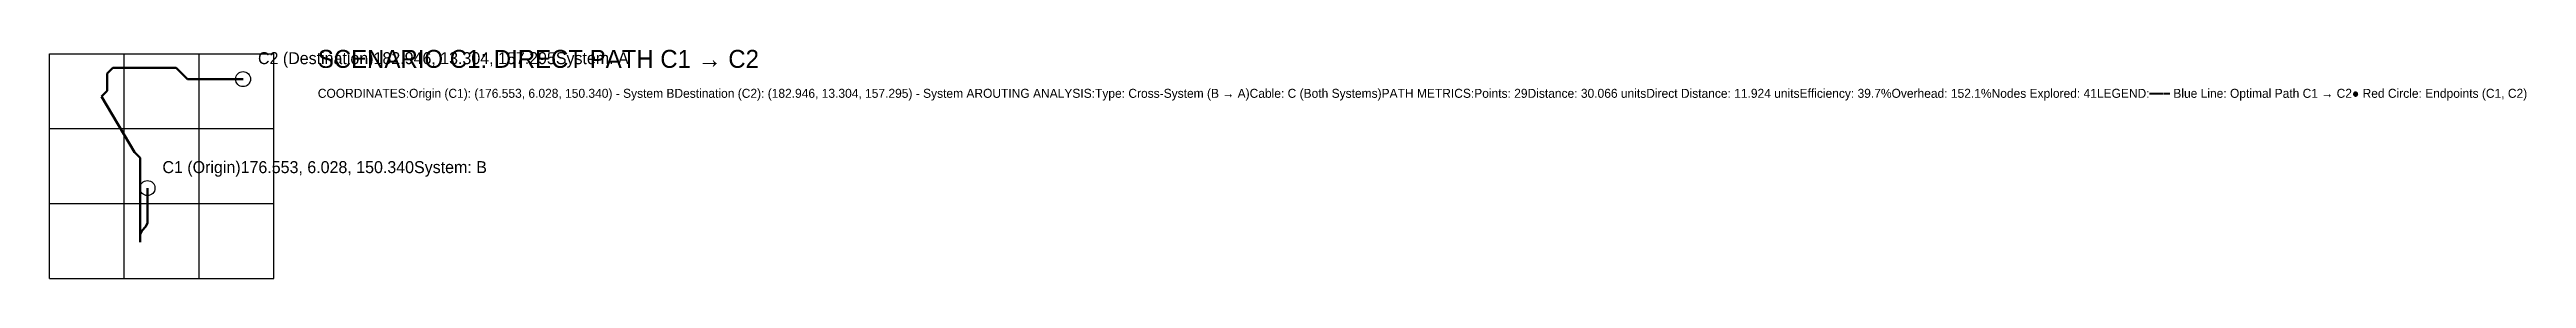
# Model space of a CAD drawing. Header units: metres. Extents: x 170 to 336, y 0 to 15.
import ezdxf

# ---------------------------------------------------------------- set-up
doc = ezdxf.new("R2010")
doc.units = ezdxf.units.M
for name, color, linetype in [('ENDPOINTS', 1, 'Continuous'), ('GRID', 8, 'Continuous'), ('LABELS', 7, 'Continuous'), ('LEGEND', 3, 'Continuous'), ('PATH_C1_C2', 5, 'Continuous')]:
    doc.layers.add(name, color=color, linetype=linetype)

msp = doc.modelspace()

# ---------------------------------------------------------------- linework, layer by layer
at = {"layer": 'ENDPOINTS', "color": 1}
for centre in [(182.946, 13.304, 157.295), (176.553, 6.028, 150.34)]:
    msp.add_circle(centre, 0.5, dxfattribs=at)
at = {"layer": 'GRID', "color": 8}
for p, q in [((170, 0), (170, 15)), ((170, 15), (185, 15)), ((175, 0), (175, 15)), ((180, 0), (180, 15)), ((185, 0), (185, 15)), ((170, 10), (185, 10)), ((170, 5), (185, 5)), ((170, 0), (185, 0))]:
    msp.add_line(p, q, dxfattribs=at)
at = {"layer": 'PATH_C1_C2', "color": 5, "lineweight": 50}
for p, q in [((173.861, 13.68, 156.874), (174.237, 14.056, 156.874)), ((173.861, 13.375, 156.874), (173.861, 13.68, 156.874)), ((173.861, 13.126, 156.77), (173.861, 13.375, 156.874)), ((174.237, 14.056, 156.874), (176.709, 14.056, 156.874)), ((176.709, 14.056, 156.874), (176.958, 14.056, 156.977)), ((176.958, 14.056, 156.977), (177.202, 14.056, 157.221)), ((177.202, 14.056, 157.221), (177.381, 14.056, 157.295)), ((177.381, 14.056, 157.295), (178.482, 14.056, 157.295)), ((178.482, 14.056, 157.295), (178.858, 13.68, 157.295)), ((178.858, 13.68, 157.295), (179.234, 13.304, 157.295)), ((179.234, 13.304, 157.295), (182.946, 13.304, 157.295)), ((173.485, 12.154, 156.634), (173.861, 12.53, 156.634)), ((175.682, 8.418, 153.96), (173.485, 12.154, 156.634)), ((173.861, 13.092, 156.737), (173.861, 13.126, 156.77)), ((173.861, 12.843, 156.634), (173.861, 13.092, 156.737)), ((173.861, 12.53, 156.634), (173.861, 12.843, 156.634)), ((176.058, 8.042, 153.96), (175.682, 8.418, 153.96)), ((176.058, 7.592, 153.96), (176.058, 8.042, 153.96)), ((176.058, 2.924, 153.96), (176.058, 7.592, 153.96)), ((176.553, 6.028, 150.34), (176.553, 3.703, 150.34)), ((176.45, 3.453, 150.34), (176.165, 3.168, 150.34)), ((176.553, 3.703, 150.34), (176.45, 3.453, 150.34)), ((176.058, 2.474, 153.96), (176.058, 2.924, 153.96)), ((176.062, 2.416, 153.96), (176.058, 2.474, 153.96)), ((176.165, 3.168, 150.34), (176.062, 2.919, 150.34)), ((176.062, 2.919, 150.34), (176.062, 2.469, 150.34)), ((176.062, 2.469, 150.34), (176.062, 2.416, 150.34)), ((176.062, 2.416, 150.34), (176.062, 2.416, 153.96))]:
    msp.add_line(p, q, dxfattribs=at)

# ---------------------------------------------------------------- texts
at = {"layer": 'LABELS', "color": 7}
for s, p in [('C2 (Destination)182.946, 13.304, 157.295System: A', (183.946, 14.304, 157.295)), ('C1 (Origin)176.553, 6.028, 150.340System: B', (177.553, 7.028, 150.34))]:
    msp.add_text(s, height=0.8, dxfattribs=at).set_placement(p)
at = {"layer": 'LEGEND', "color": 3}
for s, height, p in [('SCENARIO C1: DIRECT PATH C1 → C2', 1.2, (187.946, 14.056)), ('COORDINATES:Origin (C1): (176.553, 6.028, 150.340) - System BDestination (C2): (182.946, 13.304, 157.295) - System AROUTING ANALYSIS:Type: Cross-System (B → A)Cable: C (Both Systems)PATH METRICS:Points: 29Distance: 30.066 unitsDirect Distance: 11.924 unitsEfficiency: 39.7%Overhead: 152.1%Nodes Explored: 41LEGEND:━━━ Blue Line: Optimal Path C1 → C2● Red Circle: Endpoints (C1, C2)', 0.6, (187.946, 12.056))]:
    msp.add_text(s, height=height, dxfattribs=at).set_placement(p)

doc.saveas('drawing.dxf')
